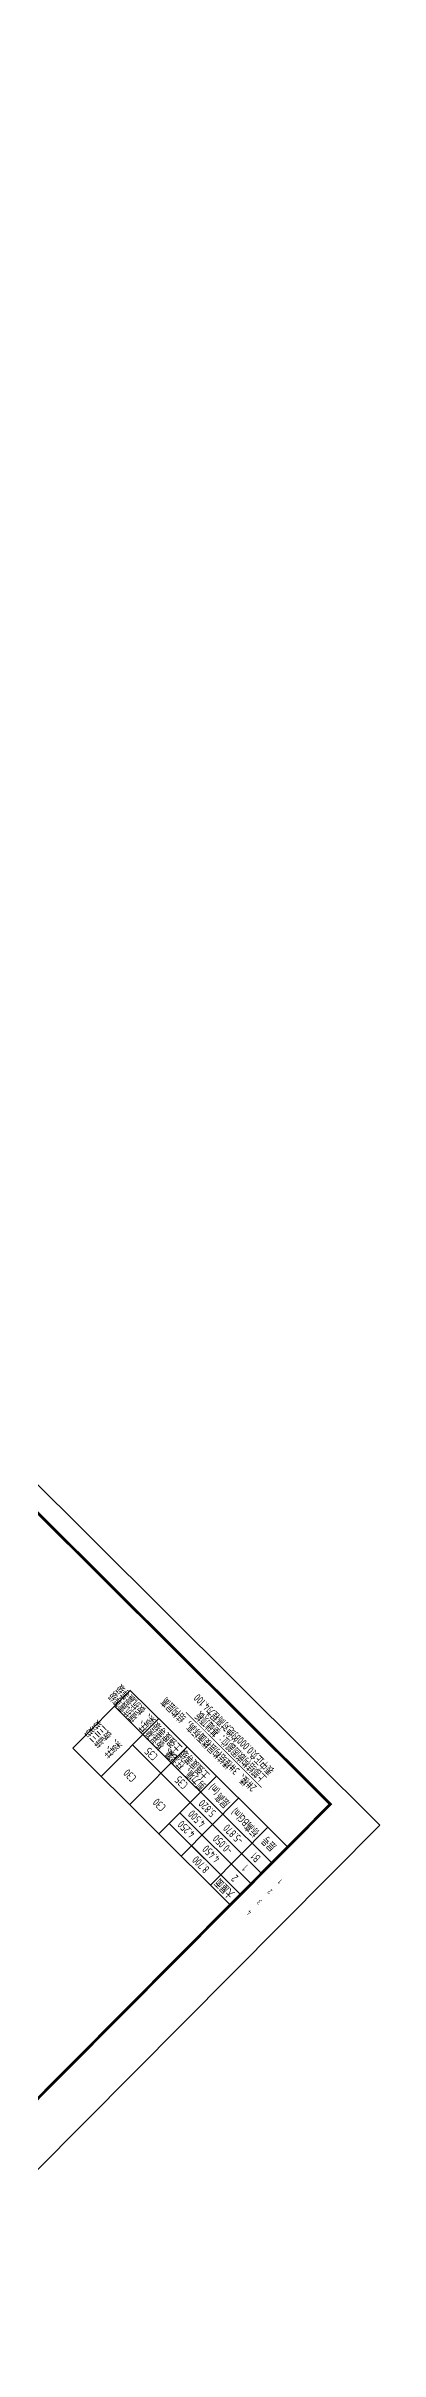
# Model space of a CAD drawing. Extents: x 517450926 to 520131079, y 3499134486 to 3500888201.
# Drawn here: x 518584745 to 518609792, y 3500243333 to 3500416123 of the extents above; entities that cross this region are included whole.
import ezdxf
from ezdxf.enums import TextEntityAlignment as Align

# ---------------------------------------------------------------- set-up
doc = ezdxf.new("R2010")
doc.units = 0
doc.header["$LTSCALE"] = 1000
doc.header["$MEASUREMENT"] = 0
doc.layers.get('0').update_dxf_attribs({"linetype": 'CONTINUOUS'})
for name, color, linetype in [('C-SHET-SHET', 144, 'CONTINUOUS'), ('S_TABL', 83, 'CONTINUOUS'), ('S_TABL_LEVL', 1, 'CONTINUOUS'), ('S_TABL_NUMB', 7, 'CONTINUOUS')]:
    doc.layers.add(name, color=color, linetype=linetype)
doc.layers.add('S02-levl-酒店_SEN24J8T_设计区$0$S_POST_OTHE', color=110, linetype='CONTINUOUS', plot=False)
doc.layers.add('内框', color=8, linetype='CONTINUOUS', plot=False)
doc.styles.add('S02-levl-酒店_SEN24J8T_设计区$0$TH-STYLE3', font='tssdeng.shx', dxfattribs={"width": 0.7, "bigfont": 'tssdchn.shx'})
doc.styles.get("Standard").update_dxf_attribs({"font": 'Tssdeng.shx', "bigfont": 'Tssdchn.shx'})
doc.styles.add('TH-STYLE3', font='tssdeng.shx', dxfattribs={"width": 0.7, "bigfont": 'tssdchn.shx'})
doc.styles.add('黑体', font='simhei.ttf')

# ---------------------------------------------------------------- blocks, each defined once
blk = doc.blocks.new('THAPE_A1L2_inner')
at = {"layer": '内框'}
blk.add_lwpolyline([(0, 0), (1261, 0), (1261, 594), (0, 594)], close=True, dxfattribs=at)
at = {"layer": '内框', "const_width": 1.4}
blk.add_lwpolyline([(25, 584), (25, 10), (1251, 10), (1251, 584)], close=True, dxfattribs=at)
at = {"layer": '内框', "style": '黑体', "width": 0.8}
blk.add_attdef('内框名称', (58.9, 599.3), '', height=8, dxfattribs=at)
blk = doc.blocks.new('SH_THAPE_A1L2')
blk.add_lwpolyline([(0, 0), (1261, 0), (1261, 594), (0, 594)], close=True)
at = {"const_width": 1.4}
blk.add_lwpolyline([(25, 584), (25, 10), (1251, 10), (1251, 584)], close=True, dxfattribs=at)
blk.add_attdef('作废标记', text='', height=400).set_placement((658, 330.5), align=Align.MIDDLE_CENTER)

msp = doc.modelspace()

# ---------------------------------------------------------------- linework, layer by layer
at = {"layer": 'S_TABL'}
for p, q in [((518595320.9415, 3500288623.4874), (518591000.358, 3500284279.1162)), ((518600908.4619, 3500279126.4213), (518591223.7652, 3500288758.0893)), ((518602878.5023, 3500281107.3081), (518595320.9415, 3500288623.4874)), ((518598557.9189, 3500276762.9369), (518586746.0862, 3500288510.0937)), ((518601691.9763, 3500279914.2494), (518594134.4155, 3500287430.4287)), ((518597527.3676, 3500286429.1426), (518593206.7841, 3500282084.7714)), ((518600124.9476, 3500278338.5932), (518594773.8129, 3500283660.4277)), ((518599190.4615, 3500284775.155), (518594869.878, 3500280430.7839)), ((518599341.4332, 3500277550.7651), (518593990.2985, 3500282872.5996)), ((518601389.4877, 3500282588.1696), (518597068.9042, 3500278243.7984)), ((518598557.9189, 3500276762.9369), (518602878.5023, 3500281107.3081))]:
    msp.add_line(p, q, dxfattribs=at)
for points in [[(518591085.5148, 3500292873.4138), (518586746.086, 3500288510.0936)], [(518595320.9415, 3500288623.4874), (518593902.8509, 3500290033.8132), (518591066.6696, 3500292854.4649)], [(518593193.8056, 3500290738.9761), (518588873.2221, 3500286394.605)], [(518594134.4155, 3500287430.4287), (518589880.1436, 3500291661.4062)]]:
    msp.add_lwpolyline(points, dxfattribs=at)
at = {"layer": 'S_TABL_LEVL', "const_width": 80}
msp.add_lwpolyline([(518599341.4332, 3500277550.7651), (518593990.2985, 3500282872.5995)], dxfattribs=at)
at = {"layer": 'S_TABL_NUMB', "const_width": 50}
msp.add_lwpolyline([(518600919.3551, 3500285567.5306), (518595244.3223, 3500291211.4896)], dxfattribs=at)

# ---------------------------------------------------------------- block references
at = {"layer": 'C-SHET-SHET', "xscale": 150, "yscale": 150, "zscale": 150, "rotation": 135.1572922948761}
msp.add_blockref('SH_THAPE_A1L2', (518609792.2772, 3500282741.2279), dxfattribs=at)
at = {"layer": '内框', "xscale": 149.9999999999999, "yscale": 149.9999999999999, "zscale": 149.9999999999999, "rotation": 135.1572922948763}
msp.add_blockref('THAPE_A1L2_inner', (518609792.2772, 3500282741.2279), dxfattribs=at)

# ---------------------------------------------------------------- texts
at = {"layer": 'S02-levl-酒店_SEN24J8T_设计区$0$S_POST_OTHE', "style": 'S02-levl-酒店_SEN24J8T_设计区$0$TH-STYLE3', "width": 0.7}
for s, p in [('1', (518602300.945, 3500278521.4288)), ('3', (518600749.4443, 3500276982.6121)), ('2', (518601532.9587, 3500277770.4402)), ('4', (518599965.93, 3500276194.784))]:
    msp.add_text(s, height=400, rotation=135.780458856, dxfattribs=at).set_placement(p, align=Align.MIDDLE)
at = {"layer": 'S_TABL_NUMB', "style": 'TH-STYLE3', "width": 0.7}
for s, rotation, p in [('柱、墙抗震等级', 133.999991297, (518592479.3687, 3500290087.323)), ('梁、板抗震等级', 133.999991297, (518593042.4006, 3500290631.0366)), ('2#楼、3#楼结构层楼面标高，结构层高', 135.157289371, (518600591.3655, 3500285620.9998)), ('表中正负0.000的绝对高程为4.100', 135.157289371, (518601942.9099, 3500286915.7848)), ('柱、墙三级', 133.999991297, (518589961.7179, 3500288196.0082)), ('梁、板三级', 133.999991297, (518590505.3191, 3500288720.9578)), ('梁、板混凝', 135.157289371, (518594506.3638, 3500288051.5494)), ('土强度等级', 135.157289371, (518595023.7372, 3500288619.5791)), ('上部结构嵌固部位：基础顶板', 135.157289371, (518601373.1851, 3500286342.9233)), ('C30', 135.157289371, (518591580.1005, 3500286344.9627)), ('C35', 135.157289371, (518593179.7822, 3500287953.4516)), ('剪力墙、柱混凝', 135.157289371, (518596794.9804, 3500285775.4642)), ('土强度等级', 135.157289371, (518597084.1538, 3500286570.4443)), ('C35', 135.157289371, (518595442.9481, 3500285816.1591)), ('C30', 135.157289371, (518593786.5266, 3500284150.6179)), ('层高', 135.157289371, (518598601.6996, 3500284465.9581)), ('标高BG', 135.157289371, (518600819.7899, 3500282271.3564))]:
    msp.add_text(s, height=600, rotation=rotation, dxfattribs=at).set_placement(p)
for s, p in [('(m)', (518597372.4725, 3500285444.7792)), ('(m)', (518599061.4586, 3500283620.9234)), ('层号', (518601451.7447, 3500281356.098)), ('B1', (518600461.6946, 3500280337.8449)), ('大屋面', (518598111.1515, 3500277974.3605)), ('2', (518598894.6659, 3500278762.1886)), ('1', (518599678.1802, 3500279550.0168))]:
    msp.add_text(s, height=600, rotation=135.157289371, dxfattribs=at).set_placement(p, align=Align.MIDDLE)
for s, p in [('4.500', (518595762.3727, 3500283931.4311)), ('5.820', (518596545.8871, 3500284719.2592)), ('4.250', (518594978.8583, 3500283143.603)), ('-0.050', (518597613.2499, 3500282090.6884)), ('-5.870', (518598396.7642, 3500282878.5166)), ('8.700', (518596067.6451, 3500280493.7256)), ('4.450', (518596829.7355, 3500281302.8603))]:
    msp.add_text(s, height=600, rotation=135.157289371, dxfattribs=at).set_placement(p, align=Align.RIGHT)

doc.saveas('drawing.dxf')
